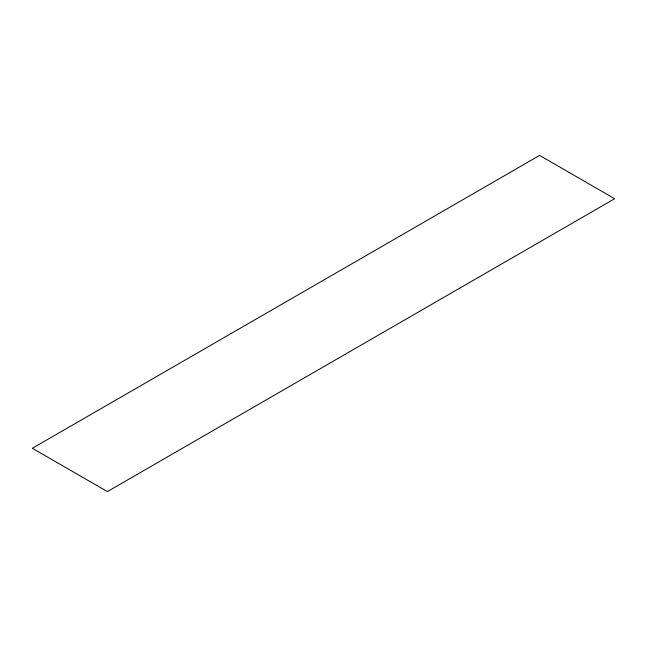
<?xml version="1.0" encoding="UTF-8"?>
<svg xmlns="http://www.w3.org/2000/svg" width="647" height="647" viewBox="0 0 647 647"><rect width="100%" height="100%" fill="white"/><g stroke="black" fill="none" stroke-linecap="round" stroke-linejoin="round"><path stroke-width="0.97" d="M539.614 155.409L32.35 448.274L107.386 491.591L614.65 198.726L539.614 155.409"/></g></svg>
